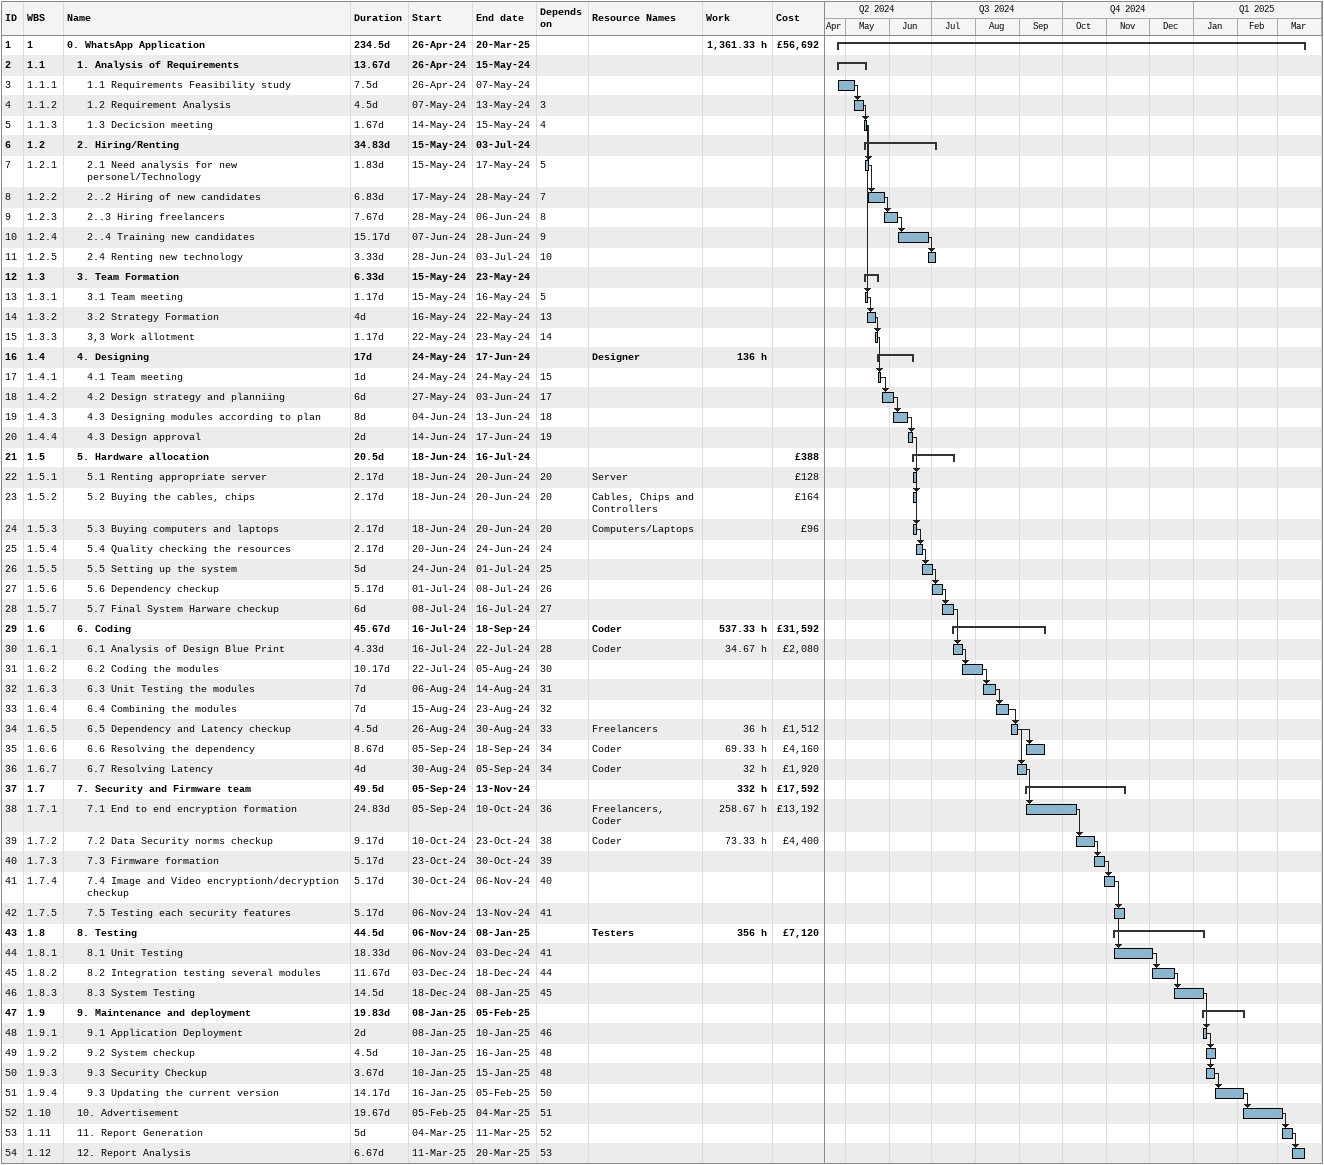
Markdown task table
| ID | WBS | Task | Duration | Start | Finish | Predecessors | Resources | Work (h) | Cost (£) |
|---|---|---|---|---|---|---|---|---|---|
| 1 | 1 | **0. WhatsApp Application** | 234.5d | 2024-04-26 | 2025-03-20 |  |  | 1361.33 | 56692 |
| 2 | 1.1 | **1. Analysis of Requirements** | 13.67d | 2024-04-26 | 2024-05-15 |  |  |  |  |
| 3 | 1.1.1 | 1.1 Requirements Feasibility study | 7.5d | 2024-04-26 | 2024-05-07 |  |  |  |  |
| 4 | 1.1.2 | 1.2 Requirement Analysis | 4.5d | 2024-05-07 | 2024-05-13 | 3 |  |  |  |
| 5 | 1.1.3 | 1.3 Decicsion meeting | 1.67d | 2024-05-14 | 2024-05-15 | 4 |  |  |  |
| 6 | 1.2 | **2. Hiring/Renting** | 34.83d | 2024-05-15 | 2024-07-03 |  |  |  |  |
| 7 | 1.2.1 | 2.1 Need analysis for new personel/Technology | 1.83d | 2024-05-15 | 2024-05-17 | 5 |  |  |  |
| 8 | 1.2.2 | 2..2 Hiring of new candidates | 6.83d | 2024-05-17 | 2024-05-28 | 7 |  |  |  |
| 9 | 1.2.3 | 2..3 Hiring freelancers | 7.67d | 2024-05-28 | 2024-06-06 | 8 |  |  |  |
| 10 | 1.2.4 | 2..4 Training new candidates | 15.17d | 2024-06-07 | 2024-06-28 | 9 |  |  |  |
| 11 | 1.2.5 | 2.4 Renting new technology | 3.33d | 2024-06-28 | 2024-07-03 | 10 |  |  |  |
| 12 | 1.3 | **3. Team Formation** | 6.33d | 2024-05-15 | 2024-05-23 |  |  |  |  |
| 13 | 1.3.1 | 3.1 Team meeting | 1.17d | 2024-05-15 | 2024-05-16 | 5 |  |  |  |
| 14 | 1.3.2 | 3.2 Strategy Formation | 4d | 2024-05-16 | 2024-05-22 | 13 |  |  |  |
| 15 | 1.3.3 | 3,3 Work allotment | 1.17d | 2024-05-22 | 2024-05-23 | 14 |  |  |  |
| 16 | 1.4 | **4. Designing** | 17d | 2024-05-24 | 2024-06-17 |  | Designer | 136 |  |
| 17 | 1.4.1 | 4.1 Team meeting | 1d | 2024-05-24 | 2024-05-24 | 15 |  |  |  |
| 18 | 1.4.2 | 4.2 Design strategy and planniing | 6d | 2024-05-27 | 2024-06-03 | 17 |  |  |  |
| 19 | 1.4.3 | 4.3 Designing modules according to plan | 8d | 2024-06-04 | 2024-06-13 | 18 |  |  |  |
| 20 | 1.4.4 | 4.3 Design approval | 2d | 2024-06-14 | 2024-06-17 | 19 |  |  |  |
| 21 | 1.5 | **5. Hardware allocation** | 20.5d | 2024-06-18 | 2024-07-16 |  |  |  | 388 |
| 22 | 1.5.1 | 5.1 Renting appropriate server | 2.17d | 2024-06-18 | 2024-06-20 | 20 | Server |  | 128 |
| 23 | 1.5.2 | 5.2 Buying the cables, chips | 2.17d | 2024-06-18 | 2024-06-20 | 20 | Cables, Chips and Controllers |  | 164 |
| 24 | 1.5.3 | 5.3 Buying computers and laptops | 2.17d | 2024-06-18 | 2024-06-20 | 20 | Computers/Laptops |  | 96 |
| 25 | 1.5.4 | 5.4 Quality checking the resources | 2.17d | 2024-06-20 | 2024-06-24 | 24 |  |  |  |
| 26 | 1.5.5 | 5.5 Setting up the system | 5d | 2024-06-24 | 2024-07-01 | 25 |  |  |  |
| 27 | 1.5.6 | 5.6 Dependency checkup | 5.17d | 2024-07-01 | 2024-07-08 | 26 |  |  |  |
| 28 | 1.5.7 | 5.7 Final System Harware checkup | 6d | 2024-07-08 | 2024-07-16 | 27 |  |  |  |
| 29 | 1.6 | **6. Coding** | 45.67d | 2024-07-16 | 2024-09-18 |  | Coder | 537.33 | 31592 |
| 30 | 1.6.1 | 6.1 Analysis of Design Blue Print | 4.33d | 2024-07-16 | 2024-07-22 | 28 | Coder | 34.67 | 2080 |
| 31 | 1.6.2 | 6.2 Coding the modules | 10.17d | 2024-07-22 | 2024-08-05 | 30 |  |  |  |
| 32 | 1.6.3 | 6.3 Unit Testing the modules | 7d | 2024-08-06 | 2024-08-14 | 31 |  |  |  |
| 33 | 1.6.4 | 6.4 Combining the modules | 7d | 2024-08-15 | 2024-08-23 | 32 |  |  |  |
| 34 | 1.6.5 | 6.5 Dependency and Latency checkup | 4.5d | 2024-08-26 | 2024-08-30 | 33 | Freelancers | 36 | 1512 |
| 35 | 1.6.6 | 6.6 Resolving the dependency | 8.67d | 2024-09-05 | 2024-09-18 | 34 | Coder | 69.33 | 4160 |
| 36 | 1.6.7 | 6.7 Resolving Latency | 4d | 2024-08-30 | 2024-09-05 | 34 | Coder | 32 | 1920 |
| 37 | 1.7 | **7. Security and Firmware team** | 49.5d | 2024-09-05 | 2024-11-13 |  |  | 332 | 17592 |
| 38 | 1.7.1 | 7.1 End to end encryption formation | 24.83d | 2024-09-05 | 2024-10-10 | 36 | Freelancers, Coder | 258.67 | 13192 |
| 39 | 1.7.2 | 7.2 Data Security norms checkup | 9.17d | 2024-10-10 | 2024-10-23 | 38 | Coder | 73.33 | 4400 |
| 40 | 1.7.3 | 7.3 Firmware formation | 5.17d | 2024-10-23 | 2024-10-30 | 39 |  |  |  |
| 41 | 1.7.4 | 7.4 Image and Video encryptionh/decryption checkup | 5.17d | 2024-10-30 | 2024-11-06 | 40 |  |  |  |
| 42 | 1.7.5 | 7.5 Testing each security features | 5.17d | 2024-11-06 | 2024-11-13 | 41 |  |  |  |
| 43 | 1.8 | **8. Testing** | 44.5d | 2024-11-06 | 2025-01-08 |  | Testers | 356 | 7120 |
| 44 | 1.8.1 | 8.1 Unit Testing | 18.33d | 2024-11-06 | 2024-12-03 | 41 |  |  |  |
| 45 | 1.8.2 | 8.2 Integration testing several modules | 11.67d | 2024-12-03 | 2024-12-18 | 44 |  |  |  |
| 46 | 1.8.3 | 8.3 System Testing | 14.5d | 2024-12-18 | 2025-01-08 | 45 |  |  |  |
| 47 | 1.9 | **9. Maintenance and deployment** | 19.83d | 2025-01-08 | 2025-02-05 |  |  |  |  |
| 48 | 1.9.1 | 9.1 Application Deployment | 2d | 2025-01-08 | 2025-01-10 | 46 |  |  |  |
| 49 | 1.9.2 | 9.2 System checkup | 4.5d | 2025-01-10 | 2025-01-16 | 48 |  |  |  |
| 50 | 1.9.3 | 9.3 Security Checkup | 3.67d | 2025-01-10 | 2025-01-15 | 48 |  |  |  |
| 51 | 1.9.4 | 9.3 Updating the current version | 14.17d | 2025-01-16 | 2025-02-05 | 50 |  |  |  |
| 52 | 1.10 | 10. Advertisement | 19.67d | 2025-02-05 | 2025-03-04 | 51 |  |  |  |
| 53 | 1.11 | 11. Report Generation | 5d | 2025-03-04 | 2025-03-11 | 52 |  |  |  |
| 54 | 1.12 | 12. Report Analysis | 6.67d | 2025-03-11 | 2025-03-20 | 53 |  |  |  |
